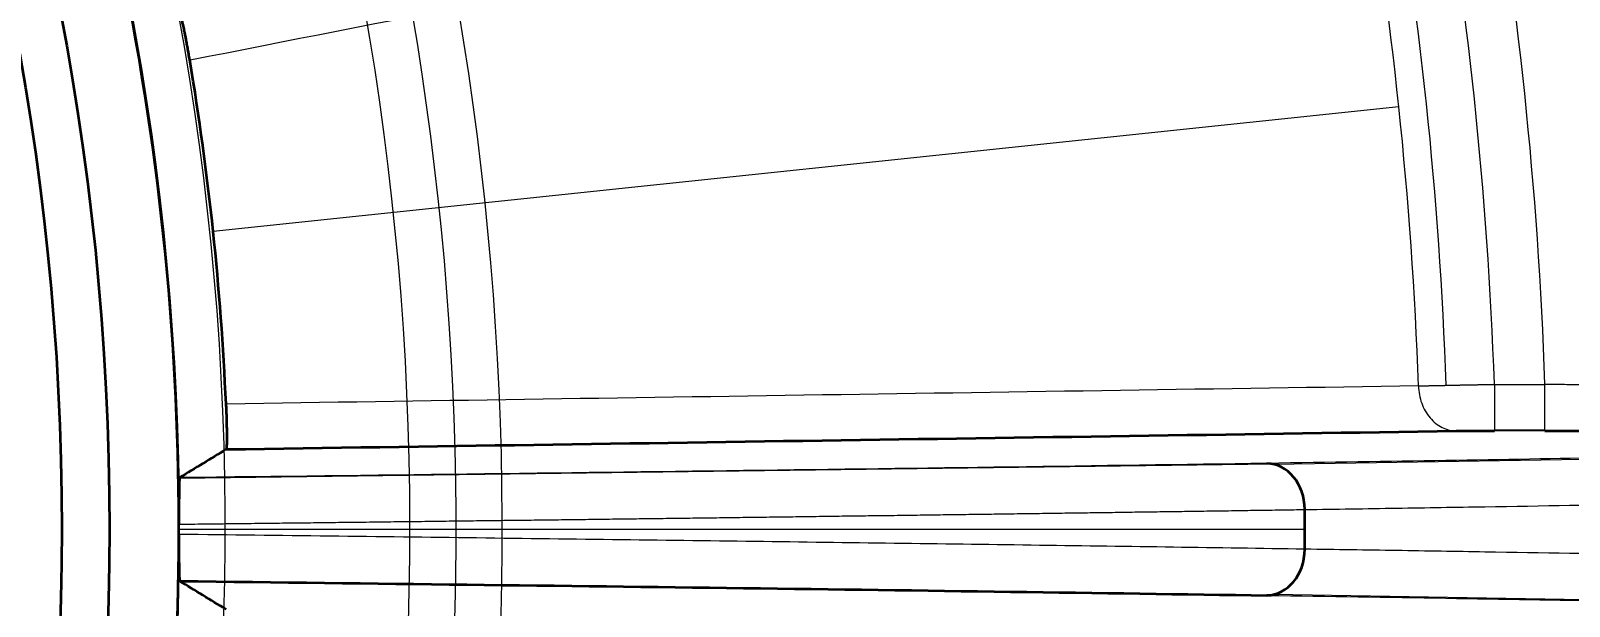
# Model space of a CAD drawing. Header units: millimetres. Extents: x 261 to 3841, y 268 to 4746.
# Drawn here: x 443.34 to 460.01, y 475.36 to 481.59 of the extents above; entities that cross this region are included whole.
import ezdxf
from ezdxf.lldxf.tags import DXFTag

# ---------------------------------------------------------------- set-up
doc = ezdxf.new("R2010")
doc.units = ezdxf.units.MM
doc.layers.add('20', color=7, linetype='Continuous', true_color=0xffffff)
doc.layers.add('21', color=7, linetype='Continuous', true_color=0xffffff)
doc.layers.add('dim', color=82, linetype='Continuous', lineweight=5)
doc.styles.add('TXT', font='txt.shx', dxfattribs={"bigfont": 'gbcbig.shx'})
tags = doc.linetypes.add('DASHED', pattern=[25.72, 12.86, -12.86]).pattern_tags.tags
tags[6:7] = [DXFTag(74, 4), DXFTag(75, 0), DXFTag(340, '0'), DXFTag(46, 0.0), DXFTag(50, 0.0), DXFTag(44, 0.0), DXFTag(45, 0.0)]
tags[4:5] = [DXFTag(74, 4), DXFTag(75, 0), DXFTag(340, '0'), DXFTag(46, 0.0), DXFTag(50, 0.0), DXFTag(44, 0.0), DXFTag(45, 0.0)]
doc.dimstyles.new('2-2', dxfattribs={"dimscale": 2, "dimtxt": 2.5, "dimasz": 2, "dimexe": 0.5, "dimexo": 0.5, "dimgap": 0.66, "dimtad": 0, "dimzin": 9, "dimdsep": 46, "dimtxsty": 'TXT', "dimblk": 'CLOSEDBLANK', "dimcen": 0.1, "dimclrd": 256, "dimclre": 256, "dimclrt": 7, "dimazin": 2, "dimtfac": 1, "dimtofl": 0, "dimtmove": 0, "dimatfit": 0, "dimldrblk": 'CLOSEDBLANK', "dimfxl": 0, "dimlwd": 0, "dimlwe": 0, "dimarcsym": 0})

# ---------------------------------------------------------------- blocks, each defined once
blk = doc.blocks.new('*D25')
at = {"layer": 'DEFPOINTS', "color": 0, "lineweight": 18, "transparency": 16777216}
for p in [(394.109, 483.191), (570.876, 483.191), (414.609, 446.191)]:
    blk.add_point(p, dxfattribs=at)
at = {"layer": 'dim', "lineweight": 0, "transparency": 16777216}
blk.add_line((395.108, 483.191), (570.876, 483.191), dxfattribs=at)
at = {"layer": 'dim', "color": 7, "lineweight": 18, "transparency": 16777216, "insert": (576.042, 483.191), "char_height": 5, "attachment_point": 5, "style": 'TXT'}
blk.add_mtext('37', dxfattribs=at)
blk = doc.blocks.new('_ClosedBlank')
at = {"color": 0, "linetype": 'ByBlock', "lineweight": -2}
for p, q in [((-1, 0.1667), (0, 0)), ((-1, 0.1667), (-1, -0.1667)), ((0, 0), (-1, -0.1667))]:
    blk.add_line(p, q, dxfattribs=at)
blk = doc.blocks.new('*D26')
at = {"layer": 'DEFPOINTS', "color": 0, "lineweight": 18, "transparency": 16777216}
for p in [(403.609, 495.191), (570.876, 495.191), (414.609, 446.191)]:
    blk.add_point(p, dxfattribs=at)
at = {"layer": 'dim', "lineweight": 0, "transparency": 16777216}
blk.add_line((404.608, 495.191), (570.876, 495.191), dxfattribs=at)
at = {"layer": 'dim', "color": 7, "lineweight": 18, "transparency": 16777216, "insert": (576.042, 495.191), "char_height": 5, "attachment_point": 5, "style": 'TXT'}
blk.add_mtext('49', dxfattribs=at)
blk = doc.blocks.new('*D27')
at = {"layer": 'DEFPOINTS', "color": 0, "lineweight": 18, "transparency": 16777216}
for p in [(484.774, 576.191), (570.876, 576.191), (414.609, 446.191)]:
    blk.add_point(p, dxfattribs=at)
at = {"layer": 'dim', "lineweight": 0, "transparency": 16777216}
blk.add_line((485.774, 576.191), (570.876, 576.191), dxfattribs=at)
at = {"layer": 'dim', "color": 7, "lineweight": 18, "transparency": 16777216, "insert": (577.292, 576.191), "char_height": 5, "attachment_point": 5, "style": 'TXT'}
blk.add_mtext('130', dxfattribs=at)
blk = doc.blocks.new('*D28')
at = {"layer": 'DEFPOINTS', "color": 0, "lineweight": 18, "transparency": 16777216}
for p in [(551.216, 621.191), (570.876, 621.191), (414.609, 446.191)]:
    blk.add_point(p, dxfattribs=at)
at = {"layer": 'dim', "lineweight": 0, "transparency": 16777216}
blk.add_line((552.215, 621.191), (570.876, 621.191), dxfattribs=at)
at = {"layer": 'dim', "color": 7, "lineweight": 18, "transparency": 16777216, "insert": (577.708, 621.191), "char_height": 5, "attachment_point": 5, "style": 'TXT'}
blk.add_mtext('175', dxfattribs=at)
blk = doc.blocks.new('*D33')
at = {"layer": 'DEFPOINTS', "color": 0, "lineweight": 18, "transparency": 16777216}
for p in [(564.609, 628.483), (564.609, 608.262), (414.609, 446.191)]:
    blk.add_point(p, dxfattribs=at)
at = {"layer": 'dim', "lineweight": 0, "transparency": 16777216}
blk.add_line((564.609, 609.262), (564.609, 628.483), dxfattribs=at)
at = {"layer": 'dim', "color": 7, "lineweight": 18, "transparency": 16777216, "insert": (564.609, 634.9), "char_height": 5, "attachment_point": 5, "rotation": 90, "style": 'TXT'}
blk.add_mtext('150', dxfattribs=at)
blk = doc.blocks.new('*D38')
at = {"layer": 'DEFPOINTS', "color": 0, "lineweight": 18, "transparency": 16777216}
for p in [(514.609, 628.483), (514.609, 533.529), (414.609, 446.191)]:
    blk.add_point(p, dxfattribs=at)
at = {"layer": 'dim', "lineweight": 0, "transparency": 16777216}
blk.add_line((514.609, 534.528), (514.609, 628.483), dxfattribs=at)
at = {"layer": 'dim', "color": 7, "lineweight": 18, "transparency": 16777216, "insert": (514.609, 634.483), "char_height": 5, "attachment_point": 5, "rotation": 90, "style": 'TXT'}
blk.add_mtext('100', dxfattribs=at)

msp = doc.modelspace()

# ---------------------------------------------------------------- linework, layer by layer
at = {"layer": '20', "color": 7, "linetype": 'Continuous', "lineweight": 13}
for p, q in [((458.168, 480.769), (445.32, 479.418)), ((459.203, 477.762), (459.751, 477.762)), ((459.751, 477.259), (459.751, 477.762)), ((459.751, 477.264), (459.203, 477.264)), ((459.746, 477.259), (459.208, 477.259)), ((456.811, 476.898), (460.539, 476.959)), ((444.956, 476.744), (456.806, 476.899)), ((444.95, 476.191), (457.15, 476.191)), ((460.539, 475.422), (456.811, 475.484))]:
    msp.add_line(p, q, dxfattribs=at)
at = {"layer": '20', "color": 7, "linetype": 'DASHED', "lineweight": 13}
for radius in [60.992, 60.991]:
    msp.add_circle((414.609, 476.191), radius, dxfattribs=at)
at = {"layer": '20', "color": 7, "linetype": 'Continuous', "lineweight": 13}
for radius in [60.489, 59.774, 59.271]:
    msp.add_circle((414.609, 476.191), radius, dxfattribs=at)
at = {"layer": '20', "color": 7, "linetype": 'Continuous', "lineweight": 35}
msp.add_circle((414.609, 476.191), 59.271, dxfattribs=at)
at = {"layer": '20', "color": 7, "linetype": 'DASHED', "lineweight": 13}
for radius, start, end in [(30.841, 100.331, 79.669), (33.841, 119.4912, 60.5088), (33.341, 119.3139, 60.6861)]:
    msp.add_arc((414.609, 476.191), radius, start, end, dxfattribs=at)
at = {"layer": '20', "color": 7, "linetype": 'Continuous', "lineweight": 13}
for radius, start, end in [(44.622, 2.0179, 9.9821), (45.17, 1.9934, 10.0066), (43.799, 2.0338, 9.9662), (44.1, 2.0286, 9.9714)]:
    msp.add_arc((414.609, 476.191), radius, start, end, dxfattribs=at)
at = {"layer": '20', "color": 7, "linetype": 'Continuous', "lineweight": 35}
for radius, start, end in [(30.341, 0.1066, 11.8968), (30.881, 2.5203, 9.4797), (42.541, 359.7107, 0.2895), (30.341, 348.1066, 359.8968), (30.341, 359.8968, 0.1066)]:
    msp.add_arc((414.609, 476.191), radius, start, end, dxfattribs=at)
for centre, major_axis, start_param, end_param in [((456.739, 476.403), (0.007, -0.502), 1.562804, 3.12365), ((456.739, 475.978), (0.007, 0.502), 3.159758, 4.720564)]:
    msp.add_ellipse(centre, major_axis=major_axis, ratio=0.816944, start_param=start_param, end_param=end_param, dxfattribs=at)
at = {"layer": '20', "color": 7, "linetype": 'Continuous', "lineweight": 13}
for points in [[(445.073, 481.278), (449.297, 482.109), (453.522, 482.94), (457.747, 483.771)], [(458.38, 477.745), (454.075, 477.679), (449.77, 477.614), (445.465, 477.549)]]:
    msp.add_open_spline(points, degree=3, dxfattribs=at)
at = {"layer": '20', "color": 7, "linetype": 'Continuous', "lineweight": 35}
for points, knots in [([(445.068, 481.277), (445.064, 481.299), (445.06, 481.321), (445.054, 481.354), (445.053, 481.365), (445.049, 481.385), (445.045, 481.406), (445.042, 481.425), (445.038, 481.445), (445.036, 481.454), (445.031, 481.481), (445.028, 481.497), (445.024, 481.521), (445.022, 481.528), (445.019, 481.543), (445.018, 481.55), (445.014, 481.571), (445.011, 481.583), (445.006, 481.607), (445.004, 481.618), (445, 481.639), (444.998, 481.648), (444.992, 481.674), (444.988, 481.689), (444.982, 481.714), (444.98, 481.724), (444.975, 481.74), (444.973, 481.746), (444.97, 481.754), (444.969, 481.757), (444.968, 481.757)], [0, 0, 0, 0, 0.0625, 0.0625, 0.09375, 0.09375, 0.125, 0.15625, 0.15625, 0.1875, 0.1875, 0.25, 0.25, 0.28125, 0.28125, 0.3125, 0.3125, 0.375, 0.375, 0.4375, 0.4375, 0.5, 0.5, 0.625, 0.625, 0.75, 0.75, 0.875, 0.875, 1, 1, 1, 1]), ([(445.459, 477.548), (445.46, 477.526), (445.461, 477.503), (445.463, 477.47), (445.463, 477.459), (445.464, 477.438), (445.464, 477.417), (445.465, 477.398), (445.466, 477.378), (445.466, 477.369), (445.467, 477.342), (445.467, 477.325), (445.467, 477.301), (445.467, 477.293), (445.468, 477.278), (445.468, 477.271), (445.468, 477.25), (445.468, 477.237), (445.468, 477.213), (445.468, 477.201), (445.468, 477.18), (445.468, 477.171), (445.468, 477.144), (445.468, 477.129), (445.467, 477.103), (445.467, 477.093), (445.465, 477.076), (445.465, 477.07), (445.464, 477.061), (445.463, 477.058), (445.462, 477.058)], [0, 0, 0, 0, 0.0625, 0.0625, 0.09375, 0.09375, 0.125, 0.15625, 0.15625, 0.1875, 0.1875, 0.25, 0.25, 0.28125, 0.28125, 0.3125, 0.3125, 0.375, 0.375, 0.4375, 0.4375, 0.5, 0.5, 0.625, 0.625, 0.75, 0.75, 0.875, 0.875, 1, 1, 1, 1]), ([(458.792, 477.257), (458.815, 477.257), (458.842, 477.258), (458.902, 477.258), (458.936, 477.258), (459.007, 477.259), (459.045, 477.259), (459.123, 477.259), (459.163, 477.259), (459.203, 477.259)], [0, 0, 0, 0, 0.25, 0.25, 0.5, 0.5, 0.75, 0.75, 1, 1, 1, 1]), ([(459.751, 477.259), (459.909, 477.259), (460.208, 477.26), (460.626, 477.262), (460.96, 477.265), (461.186, 477.269), (461.248, 477.273), (461.257, 477.274)], [0, 0, 0, 0, 0.199973, 0.39998, 0.599987, 0.799993, 1, 1, 1, 1]), ([(444.958, 476.751), (444.958, 476.751), (444.957, 476.751), (444.957, 476.75), (444.957, 476.748), (444.956, 476.744), (444.955, 476.738), (444.955, 476.727), (444.953, 476.707), (444.953, 476.682), (444.952, 476.646), (444.951, 476.609), (444.951, 476.57), (444.951, 476.53), (444.95, 476.488), (444.95, 476.455), (444.95, 476.434), (444.95, 476.425), (444.95, 476.415), (444.95, 476.406), (444.95, 476.397), (444.95, 476.388), (444.95, 476.378), (444.95, 476.369), (444.95, 476.36), (444.95, 476.35), (444.95, 476.341), (444.95, 476.331), (444.95, 476.322), (444.95, 476.313), (444.95, 476.303), (444.95, 476.294), (444.95, 476.284), (444.95, 476.275), (444.95, 476.266), (444.95, 476.256), (444.95, 476.25), (444.95, 476.247)], [0, 0, 0, 0, 0.0244, 0.051848, 0.08239, 0.116073, 0.152943, 0.242743, 0.294921, 0.393982, 0.480559, 0.554233, 0.618546, 0.679416, 0.736877, 0.791003, 0.801697, 0.812306, 0.822832, 0.833275, 0.843637, 0.853921, 0.864127, 0.874258, 0.884315, 0.8943, 0.904214, 0.914061, 0.923842, 0.933559, 0.943215, 0.952811, 0.962352, 0.971838, 0.981273, 0.990659, 1, 1, 1, 1]), ([(444.95, 476.136), (444.95, 476.115), (444.95, 476.094), (444.95, 476.053), (444.95, 476.033), (444.95, 475.994), (444.95, 475.975), (444.95, 475.939), (444.95, 475.921), (444.95, 475.872), (444.95, 475.842), (444.951, 475.81), (444.951, 475.803), (444.951, 475.791), (444.951, 475.785), (444.951, 475.767), (444.952, 475.746), (444.952, 475.727), (444.952, 475.71), (444.953, 475.702), (444.953, 475.68), (444.954, 475.668), (444.955, 475.65), (444.955, 475.643), (444.957, 475.633), (444.957, 475.63), (444.958, 475.63)], [0, 0, 0, 0, 0.0625, 0.0625, 0.125, 0.125, 0.1875, 0.1875, 0.25, 0.25, 0.375, 0.375, 0.40625, 0.40625, 0.4375, 0.4375, 0.5, 0.5625, 0.5625, 0.625, 0.625, 0.75, 0.75, 0.875, 0.875, 1, 1, 1, 1])]:
    msp.add_open_spline(points, degree=3, knots=knots, dxfattribs=at)
at = {"layer": '20', "color": 7, "linetype": 'Continuous', "lineweight": 13}
for points, knots in [([(458.38, 477.745), (458.382, 477.745), (458.387, 477.745), (458.393, 477.745), (458.399, 477.745), (458.406, 477.745), (458.413, 477.746), (458.42, 477.746), (458.427, 477.746), (458.434, 477.746), (458.441, 477.746), (458.448, 477.747), (458.456, 477.747), (458.463, 477.747), (458.471, 477.747), (458.479, 477.747), (458.487, 477.747), (458.495, 477.748), (458.504, 477.748), (458.512, 477.748), (458.521, 477.748), (458.529, 477.748), (458.538, 477.749), (458.547, 477.749), (458.556, 477.749), (458.566, 477.749), (458.575, 477.749), (458.585, 477.75), (458.594, 477.75), (458.604, 477.75), (458.614, 477.75), (458.624, 477.75), (458.634, 477.751), (458.645, 477.751), (458.655, 477.751), (458.666, 477.751), (458.677, 477.752), (458.688, 477.752), (458.699, 477.752), (458.71, 477.752), (458.721, 477.752), (458.732, 477.753), (458.744, 477.753), (458.756, 477.753), (458.767, 477.753), (458.779, 477.754), (458.791, 477.754), (458.804, 477.754), (458.816, 477.754), (458.828, 477.755), (458.841, 477.755), (458.854, 477.755), (458.866, 477.755), (458.879, 477.756), (458.892, 477.756), (458.905, 477.756), (458.919, 477.756), (458.932, 477.757), (458.945, 477.757), (458.959, 477.757), (458.973, 477.758), (458.986, 477.758), (459, 477.758), (459.014, 477.758), (459.028, 477.759), (459.042, 477.759), (459.057, 477.759), (459.071, 477.759), (459.085, 477.76), (459.1, 477.76), (459.114, 477.76), (459.129, 477.76), (459.144, 477.761), (459.158, 477.761), (459.173, 477.761), (459.188, 477.761), (459.198, 477.762), (459.203, 477.762)], [0, 0, 0, 0, 0.011136, 0.022332, 0.033587, 0.044901, 0.056275, 0.067708, 0.0792, 0.090752, 0.102363, 0.114034, 0.125764, 0.137553, 0.149402, 0.16131, 0.173277, 0.185304, 0.19739, 0.209536, 0.221741, 0.234005, 0.246329, 0.258712, 0.271155, 0.283657, 0.296218, 0.308839, 0.321519, 0.334258, 0.347057, 0.359915, 0.372833, 0.385809, 0.398846, 0.411941, 0.425097, 0.438311, 0.451585, 0.464918, 0.478311, 0.491763, 0.505274, 0.518845, 0.532475, 0.546165, 0.559914, 0.573722, 0.58759, 0.601517, 0.615504, 0.62955, 0.643655, 0.65782, 0.672044, 0.686327, 0.70067, 0.715072, 0.729534, 0.744055, 0.758635, 0.773275, 0.787974, 0.802733, 0.817551, 0.832428, 0.847365, 0.862361, 0.877417, 0.892532, 0.907706, 0.92294, 0.938233, 0.953586, 0.968998, 0.984469, 1, 1, 1, 1]), ([(459.203, 477.762), (459.203, 477.729), (459.203, 477.696), (459.203, 477.632), (459.203, 477.601), (459.203, 477.54), (459.203, 477.511), (459.203, 477.457), (459.203, 477.432), (459.203, 477.385), (459.203, 477.364), (459.203, 477.327), (459.203, 477.312), (459.203, 477.286), (459.203, 477.276), (459.203, 477.268), (459.203, 477.266), (459.203, 477.264)], [0, 0, 0, 0, 0.136466, 0.136466, 0.272932, 0.272932, 0.409398, 0.409398, 0.545863, 0.545863, 0.682329, 0.682329, 0.818795, 0.818795, 0.955261, 0.955261, 1, 1, 1, 1]), ([(460.75, 477.759), (460.745, 477.758), (460.738, 477.758), (460.712, 477.756), (460.691, 477.756), (460.638, 477.755), (460.606, 477.755), (460.532, 477.754), (460.49, 477.754), (460.397, 477.754), (460.347, 477.755), (460.24, 477.755), (460.183, 477.756), (460.065, 477.757), (460.003, 477.758), (459.878, 477.76), (459.814, 477.761), (459.751, 477.762)], [0, 0, 0, 0, 0.089044, 0.089044, 0.219181, 0.219181, 0.349317, 0.349317, 0.479454, 0.479454, 0.60959, 0.60959, 0.739727, 0.739727, 0.869863, 0.869863, 1, 1, 1, 1]), ([(458.38, 477.745), (458.381, 477.713), (458.385, 477.681), (458.397, 477.618), (458.405, 477.587), (458.426, 477.528), (458.439, 477.5), (458.47, 477.447), (458.487, 477.423), (458.525, 477.378), (458.545, 477.357), (458.59, 477.322), (458.613, 477.307), (458.662, 477.282), (458.687, 477.273), (458.737, 477.261), (458.762, 477.258), (458.787, 477.257)], [0, 0, 0, 0, 0.125998, 0.125998, 0.251996, 0.251996, 0.377994, 0.377994, 0.503992, 0.503992, 0.62999, 0.62999, 0.755989, 0.755989, 0.881987, 0.881987, 1, 1, 1, 1]), ([(460.457, 476.967), (459.888, 476.956), (458.702, 476.936), (457.409, 476.916), (456.744, 476.906)], [0, 0, 0, 0, 0.49989, 1, 1, 1, 1]), ([(456.734, 476.906), (454.921, 476.879), (451.139, 476.826), (447.072, 476.776), (444.963, 476.751)], [0, 0, 0, 0, 0.499969, 1, 1, 1, 1]), ([(457.154, 476.405), (457.32, 476.408), (457.485, 476.41), (457.815, 476.415), (457.979, 476.418), (458.468, 476.426), (458.787, 476.431), (459.725, 476.446), (460.325, 476.457), (460.899, 476.467)], [0, 0, 0, 0, 0.123905, 0.123905, 0.249061, 0.249061, 0.499374, 0.499374, 1, 1, 1, 1]), ([(444.955, 476.247), (444.999, 476.247), (445.089, 476.248), (445.223, 476.25), (445.36, 476.251), (445.496, 476.253), (445.632, 476.255), (445.768, 476.256), (445.903, 476.258), (446.038, 476.259), (446.174, 476.261), (446.308, 476.262), (446.443, 476.264), (446.578, 476.266), (446.712, 476.267), (446.846, 476.269), (446.98, 476.27), (447.114, 476.272), (447.247, 476.274), (447.38, 476.275), (447.513, 476.277), (447.646, 476.278), (447.779, 476.28), (447.911, 476.282), (448.044, 476.283), (448.176, 476.285), (448.307, 476.286), (448.439, 476.288), (448.57, 476.29), (448.702, 476.291), (448.833, 476.293), (448.963, 476.294), (449.094, 476.296), (449.225, 476.298), (449.355, 476.299), (449.485, 476.301), (449.615, 476.303), (449.744, 476.304), (449.874, 476.306), (450.003, 476.307), (450.132, 476.309), (450.261, 476.311), (450.389, 476.312), (450.518, 476.314), (450.646, 476.316), (450.774, 476.317), (450.902, 476.319), (451.029, 476.321), (451.157, 476.322), (451.284, 476.324), (451.411, 476.326), (451.538, 476.327), (451.664, 476.329), (451.791, 476.331), (451.917, 476.332), (452.043, 476.334), (452.168, 476.336), (452.294, 476.337), (452.419, 476.339), (452.545, 476.341), (452.67, 476.342), (452.794, 476.344), (452.919, 476.346), (453.043, 476.347), (453.167, 476.349), (453.291, 476.351), (453.415, 476.352), (453.539, 476.354), (453.662, 476.356), (453.785, 476.357), (453.908, 476.359), (454.031, 476.361), (454.154, 476.362), (454.276, 476.364), (454.398, 476.366), (454.52, 476.368), (454.642, 476.369), (454.763, 476.371), (454.884, 476.373), (455.006, 476.374), (455.126, 476.376), (455.247, 476.378), (455.368, 476.38), (455.488, 476.381), (455.608, 476.383), (455.728, 476.385), (455.847, 476.386), (455.967, 476.388), (456.086, 476.39), (456.205, 476.392), (456.324, 476.393), (456.442, 476.395), (456.561, 476.397), (456.679, 476.398), (456.797, 476.4), (456.915, 476.402), (457.03, 476.404), (457.107, 476.405), (457.144, 476.405)], [0, 0, 0, 0, 0.010036, 0.020464, 0.030891, 0.041318, 0.051745, 0.062172, 0.072599, 0.083025, 0.093452, 0.103879, 0.114305, 0.124732, 0.135158, 0.145585, 0.156011, 0.166437, 0.176864, 0.18729, 0.197716, 0.208142, 0.218568, 0.228994, 0.23942, 0.249845, 0.260271, 0.270697, 0.281123, 0.291548, 0.301974, 0.3124, 0.322825, 0.333251, 0.343676, 0.354102, 0.364527, 0.374952, 0.385378, 0.395803, 0.406228, 0.416653, 0.427079, 0.437504, 0.447929, 0.458354, 0.468779, 0.479204, 0.489629, 0.500054, 0.510479, 0.520904, 0.531329, 0.541754, 0.552179, 0.562604, 0.573029, 0.583454, 0.593879, 0.604304, 0.614729, 0.625154, 0.635579, 0.646003, 0.656428, 0.666853, 0.677278, 0.687703, 0.698128, 0.708553, 0.718978, 0.729403, 0.739828, 0.750253, 0.760679, 0.771104, 0.781529, 0.791954, 0.802379, 0.812804, 0.823229, 0.833653, 0.844078, 0.854503, 0.864928, 0.875353, 0.885778, 0.896203, 0.906627, 0.917052, 0.927477, 0.937902, 0.948327, 0.958752, 0.969177, 0.979603, 0.990028, 1, 1, 1, 1]), ([(457.144, 475.976), (456.208, 475.99), (455.252, 476.004), (453.298, 476.031), (452.3, 476.044), (450.267, 476.071), (449.231, 476.084), (447.122, 476.11), (446.049, 476.123), (444.955, 476.136)], [0, 0, 0, 0, 0.249758, 0.249758, 0.499969, 0.499969, 0.75018, 0.75018, 1, 1, 1, 1]), ([(460.899, 475.914), (460.325, 475.925), (459.725, 475.935), (458.787, 475.95), (458.468, 475.956), (457.979, 475.963), (457.815, 475.966), (457.485, 475.971), (457.32, 475.973), (457.154, 475.976)], [0, 0, 0, 0, 0.500626, 0.500626, 0.750939, 0.750939, 0.876095, 0.876095, 1, 1, 1, 1]), ([(456.744, 475.475), (457.409, 475.465), (458.702, 475.445), (459.888, 475.425), (460.457, 475.414)], [0, 0, 0, 0, 0.50011, 1, 1, 1, 1])]:
    msp.add_open_spline(points, degree=3, knots=knots, dxfattribs=at)
at = {"layer": '20', "color": 7, "linetype": 'Continuous', "lineweight": 35}
for points in [[(445.462, 477.058), (449.905, 477.124), (454.348, 477.191), (458.791, 477.257)], [(445.462, 477.058), (445.294, 476.956), (445.126, 476.854), (444.958, 476.751)], [(444.958, 475.63), (447.068, 475.605), (451.14, 475.555), (454.924, 475.502), (456.739, 475.475)], [(445.462, 475.323), (445.294, 475.425), (445.126, 475.527), (444.958, 475.63)]]:
    msp.add_open_spline(points, degree=3, dxfattribs=at)
at = {"layer": '21', "color": 7, "linetype": 'Continuous', "lineweight": 35}
for radius in [29.588, 29.072]:
    msp.add_circle((414.609, 476.191), radius, dxfattribs=at)
at = {"layer": '21', "color": 7, "linetype": 'DASHED', "lineweight": 13}
msp.add_arc((414.609, 476.191), 32.841, 112.5004, 67.4996, dxfattribs=at)
at = {"layer": '21', "color": 7, "linetype": 'Continuous', "lineweight": 35}
msp.add_arc((414.609, 476.191), 30.341, 311.8968, 300.1032, dxfattribs=at)

# ---------------------------------------------------------------- dimensions: what is measured, and where the dimension line sits
at = {"layer": 'dim', "lineweight": 18}
for feature_location, offset, dtype, picture, middle in [((564.609, 608.262), (0, 20.221), 1, '*D33', (564.609, 634.9)), ((514.609, 533.529), (0, 94.955), 1, '*D38', (514.609, 634.483)), ((551.216, 621.191), (19.66, 0), 0, '*D28', (577.708, 621.191)), ((484.774, 576.191), (86.101, 0), 0, '*D27', (577.292, 576.191)), ((403.609, 495.191), (167.267, 0), 0, '*D26', (576.042, 495.191)), ((394.109, 483.191), (176.767, 0), 0, '*D25', (576.042, 483.191))]:
    dim = msp.add_ordinate_dim(feature_location=feature_location, offset=offset, dtype=dtype, origin=(414.609, 446.191), dimstyle='2-2', override={"dimexe": 0.49975, "dimexo": 0.49975, "dimgap": 0.49975}, dxfattribs=at)
    dim.commit()
    dim.dimension.update_dxf_attribs({"geometry": picture, "text_midpoint": middle})

doc.saveas('drawing.dxf')
